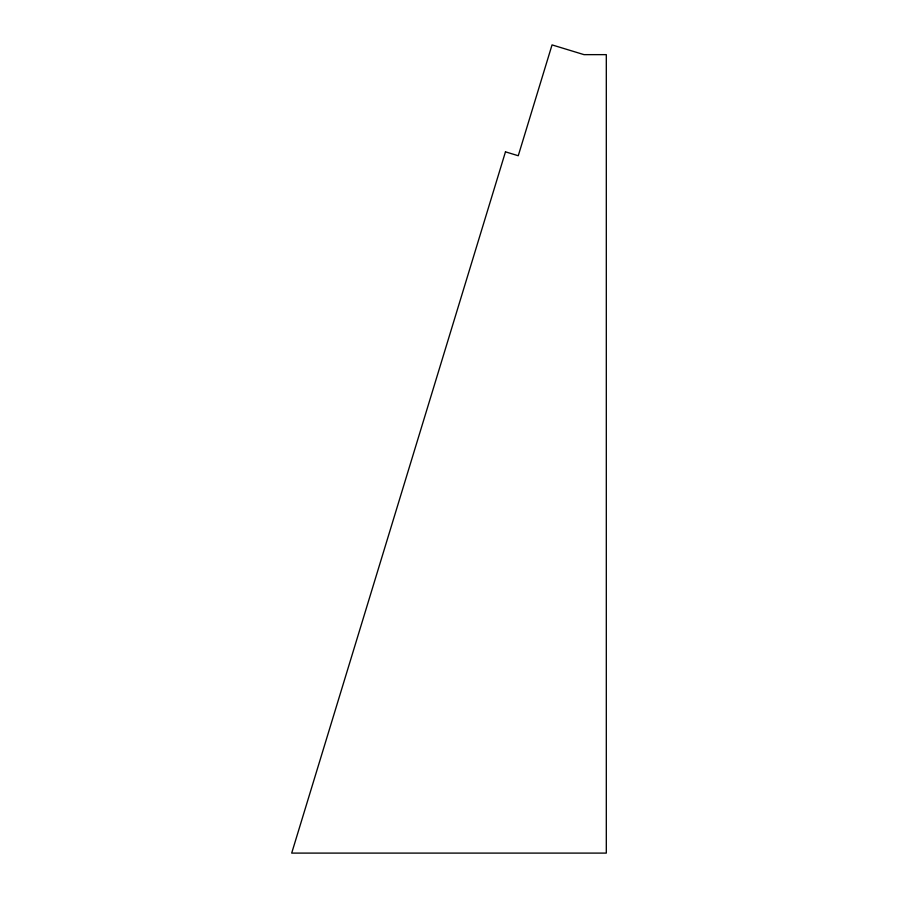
<?xml version="1.0" encoding="UTF-8"?>
<svg xmlns="http://www.w3.org/2000/svg" width="898" height="898" viewBox="0 0 898 898"><rect width="100%" height="100%" fill="white"/><g stroke="black" fill="none" stroke-linecap="round" stroke-linejoin="round"><path stroke-width="1.35" d="M505.473 151.841L291.693 853.1L606.307 853.1L606.307 54.643L584.026 54.643L552.046 44.9L518.258 155.736L505.473 151.841"/></g></svg>
